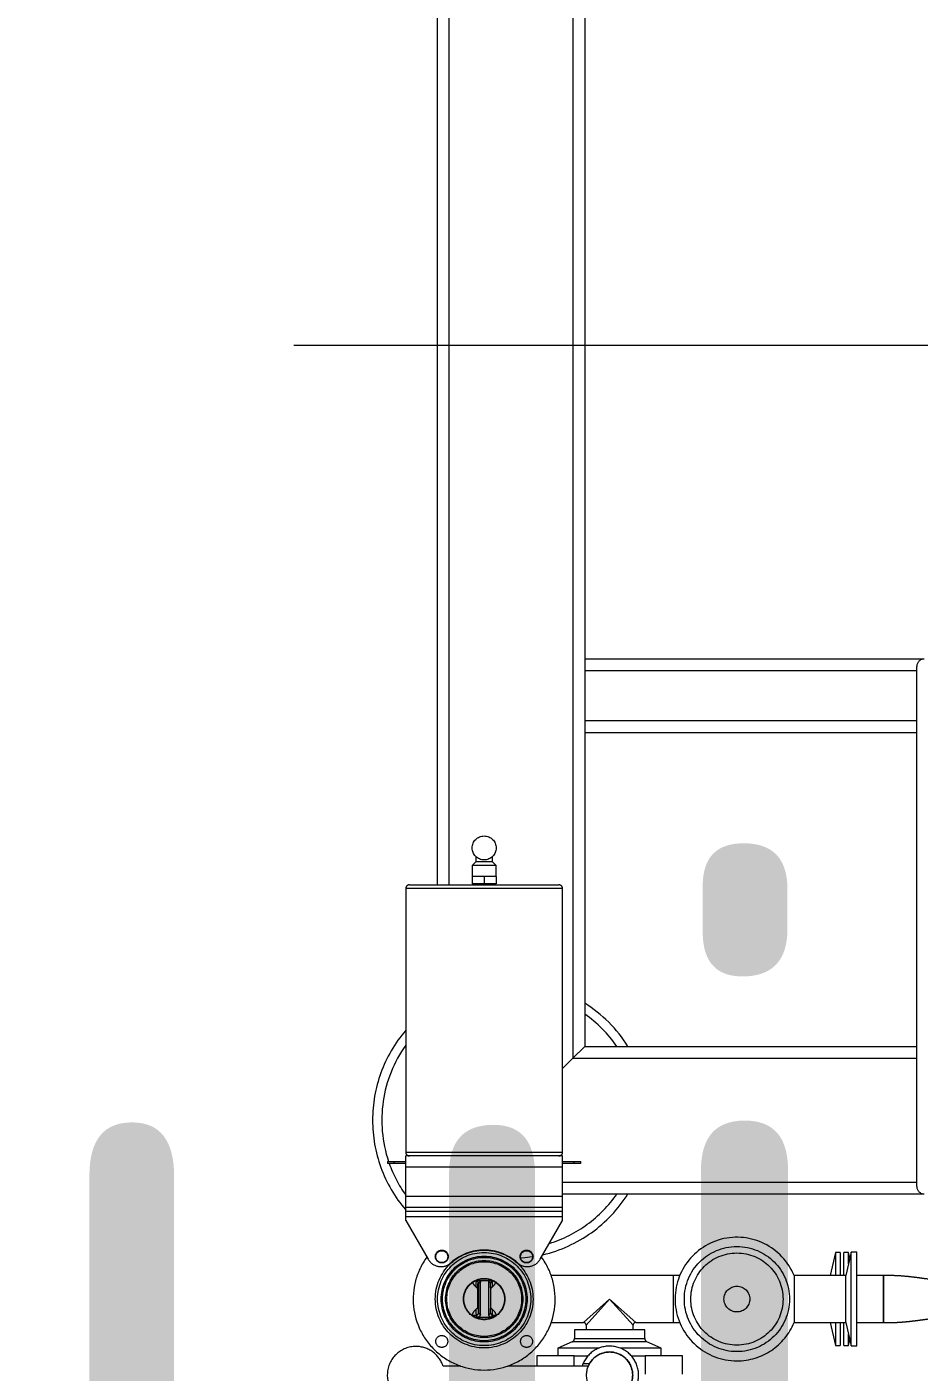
# Model space of a CAD drawing. Extents: x -681219 to -550379, y -242630 to -158199.
# Drawn here: x -646558 to -646074, y -205771 to -205041 of the extents above; entities that cross this region are included whole.
import ezdxf
from ezdxf.lldxf.tags import DXFTag

# ---------------------------------------------------------------- set-up
doc = ezdxf.new("R2010")
doc.units = 0
doc.header["$LTSCALE"] = 1000
doc.linetypes.add('DASHED2', pattern=[9.525, 6.35, -3.175])
doc.layers.get('0').update_dxf_attribs({"linetype": 'CONTINUOUS'})
doc.layers.add('future', color=4, linetype='DASHED2', lineweight=0)
doc.layers.add('text1', color=7, linetype='CONTINUOUS', lineweight=0)
doc.styles.add('ISOCP', font='isocp.shx', dxfattribs={"bigfont": 'gbcbig.shx'})
tags = doc.linetypes.add('CENTER2', pattern=[28.575, 19.05, -3.175, 3.175, -3.175]).pattern_tags.tags
tags[10:11] = [DXFTag(74, 4), DXFTag(75, 0), DXFTag(340, '0'), DXFTag(46, 0.0), DXFTag(50, 0.0), DXFTag(44, 0.0), DXFTag(45, 0.0)]
tags[8:9] = [DXFTag(74, 4), DXFTag(75, 0), DXFTag(340, '0'), DXFTag(46, 0.0), DXFTag(50, 0.0), DXFTag(44, 0.0), DXFTag(45, 0.0)]
tags[6:7] = [DXFTag(74, 4), DXFTag(75, 0), DXFTag(340, '0'), DXFTag(46, 0.0), DXFTag(50, 0.0), DXFTag(44, 0.0), DXFTag(45, 0.0)]
tags[4:5] = [DXFTag(74, 4), DXFTag(75, 0), DXFTag(340, '0'), DXFTag(46, 0.0), DXFTag(50, 0.0), DXFTag(44, 0.0), DXFTag(45, 0.0)]

# ---------------------------------------------------------------- blocks, each defined once
blk = doc.blocks.new('Oil tank 1000l-V')
for p, q in [((-980, 460), (-980, -292.42)), ((-973.6, 453.6), (-973.6, -292.42)), ((-906.4, 386.4), (-906.4, -386.4)), ((-900, 380), (-900, -170)), ((-716, -170), (-900, -170)), ((-900, -170), (-900, -176.4)), ((-720, -456), (-720, -174)), ((-900, -176.4), (-900, -203.6)), ((-720, -176.4), (-900, -176.4)), ((-900, -203.6), (-900, -210)), ((-720, -203.6), (-900, -203.6)), ((-900, -210), (-900, -380)), ((-720, -210), (-900, -210)), ((-959, -277.11), (-959, -279.92)), ((-950, -279.92), (-950, -277.11)), ((-959, -279.92), (-961, -281.92)), ((-961, -281.92), (-961, -287.92)), ((-948, -281.92), (-961, -281.92)), ((-950, -279.92), (-959, -279.92)), ((-948, -281.92), (-950, -279.92)), ((-948, -287.92), (-948, -281.92)), ((-957.75, -287.92), (-961, -287.92)), ((-961, -287.92), (-961, -291.92)), ((-954.5, -287.92), (-957.75, -287.92)), ((-954.5, -287.92), (-954.5, -291.92)), ((-951.25, -287.92), (-954.5, -287.92)), ((-948, -287.92), (-951.25, -287.92)), ((-948, -287.92), (-948, -291.92)), ((-997, -294.42), (-997, -437.42)), ((-912, -294.42), (-997, -294.42)), ((-995, -292.42), (-914, -292.42)), ((-954.5, -291.92), (-961, -291.92)), ((-959, -291.92), (-959, -292.42)), ((-948, -291.92), (-954.5, -291.92)), ((-950, -292.42), (-950, -291.92)), ((-912, -437.42), (-912, -294.42)), ((-912, -392), (-906.4, -386.4)), ((-906.4, -386.4), (-900, -380)), ((-900, -380), (-906.4, -386.4)), ((-906.4, -386.4), (-720, -386.4)), ((-900, -380), (-720, -380)), ((-997, -437.42), (-912, -437.42)), ((-1006.81, -442.42), (-1006.81, -443.42)), ((-1006.81, -442.42), (-1003.29, -442.42)), ((-1003.29, -443.42), (-1006.81, -443.42)), ((-1003.29, -443.42), (-1003.29, -442.42)), ((-1003.29, -442.42), (-997, -442.42)), ((-997, -443.42), (-1003.29, -443.42)), ((-982.77, -439.42), (-997, -439.42)), ((-997, -445.42), (-997, -439.42)), ((-926.23, -439.42), (-982.77, -439.42)), ((-912, -439.42), (-926.23, -439.42)), ((-912, -445.42), (-912, -439.42)), ((-912, -442.42), (-905.71, -442.42)), ((-905.71, -443.42), (-912, -443.42)), ((-905.71, -443.42), (-905.71, -442.42)), ((-905.71, -442.42), (-902.19, -442.42)), ((-902.19, -443.42), (-905.71, -443.42)), ((-902.19, -443.42), (-902.19, -442.42)), ((-912, -445.42), (-997, -445.42)), ((-997, -461.39), (-997, -445.42)), ((-912, -461.39), (-912, -445.42)), ((-912, -453.6), (-720, -453.6)), ((-912, -461.39), (-997, -461.39)), ((-997, -467.3), (-997, -461.39)), ((-912, -460), (-716, -460)), ((-912, -467.3), (-912, -461.39)), ((-912, -467.3), (-997, -467.3)), ((-997, -469.51), (-997, -467.3)), ((-912, -469.51), (-997, -469.51)), ((-997, -472.47), (-997, -469.51)), ((-912, -472.47), (-997, -472.47)), ((-997, -474.42), (-997, -472.47)), ((-912, -469.51), (-912, -467.3)), ((-912, -472.47), (-912, -469.51)), ((-912, -474.42), (-912, -472.47)), ((-997, -474.42), (-984.86, -495.43)), ((-924.14, -495.43), (-912, -474.42)), ((-764, -491.75), (-767, -504.3)), ((-761.5, -491.75), (-764, -491.75)), ((-764, -491.75), (-764, -504.3)), ((-761.5, -491.75), (-761.5, -504.3)), ((-757, -491.75), (-759.5, -491.75)), ((-759.5, -504.3), (-759.5, -491.75)), ((-755.5, -491.6), (-758.5, -504.3)), ((-756.26, -494.83), (-757, -491.75)), ((-757, -497.95), (-757, -491.75)), ((-752.5, -491.6), (-755.5, -491.6)), ((-755.5, -542.4), (-755.5, -491.6)), ((-752.5, -542.4), (-752.5, -491.6)), ((-958.72, -507.33), (-959.75, -507.33)), ((-959.08, -507), (-949.92, -507)), ((-958.53, -507.3), (-958.72, -507.33)), ((-956.75, -507), (-956.52, -507.85)), ((-952.02, -507.85), (-951.85, -507)), ((-949.98, -507.33), (-950.16, -507.3)), ((-949.25, -507.33), (-949.98, -507.33)), ((-852, -504.3), (-918.15, -504.3)), ((-848.5, -504.3), (-852, -504.3)), ((-852, -504.3), (-852, -517)), ((-852, -504.3), (-852, -529.7)), ((-758.5, -504.3), (-786.5, -504.3)), ((-786.5, -504.3), (-786.5, -529.7)), ((-758.5, -529.7), (-758.5, -504.3)), ((-738, -504.3), (-752.5, -504.3)), ((-738, -504.3), (-738, -517)), ((-738, -529.7), (-738, -504.3)), ((-900.7, -529.7), (-886.5, -517)), ((-886.5, -517), (-899.2, -531.2)), ((-886.5, -517), (-872.3, -529.7)), ((-873.8, -531.2), (-886.5, -517)), ((-852, -517), (-852, -529.7)), ((-738, -517), (-738, -529.7)), ((-961.1, -525.67), (-961.13, -525.78)), ((-961.1, -525.67), (-958.72, -525.67)), ((-949.92, -527), (-959.08, -527)), ((-958.72, -525.67), (-958.53, -525.7)), ((-950.16, -525.7), (-949.98, -525.67)), ((-949.98, -525.67), (-947.9, -525.67)), ((-947.87, -525.78), (-947.9, -525.67)), ((-918.15, -529.7), (-900.7, -529.7)), ((-899.2, -531.2), (-899.2, -533.7)), ((-873.8, -533.7), (-873.8, -531.2)), ((-872.3, -529.7), (-852, -529.7)), ((-852, -529.7), (-848.5, -529.7)), ((-786.5, -529.7), (-758.5, -529.7)), ((-767, -529.7), (-764, -542.25)), ((-764, -529.7), (-764, -542.25)), ((-761.5, -529.7), (-761.5, -542.25)), ((-759.5, -542.25), (-759.5, -529.7)), ((-758.5, -529.7), (-755.5, -542.4)), ((-752.5, -529.7), (-738, -529.7)), ((-905.55, -533.7), (-905.55, -538.4)), ((-867.45, -533.7), (-905.55, -533.7)), ((-905.55, -538.4), (-867.45, -538.4)), ((-867.45, -538.4), (-867.45, -533.7)), ((-757, -542.25), (-757, -536.05)), ((-757, -542.25), (-756.26, -539.17)), ((-906.73, -540.23), (-914.5, -543.7)), ((-914.5, -543.7), (-914.5, -547.7)), ((-892.52, -543.7), (-914.5, -543.7)), ((-866.27, -540.23), (-906.73, -540.23)), ((-858.5, -543.7), (-880.48, -543.7)), ((-878.36, -544.76), (-878.37, -544.77)), ((-858.5, -543.7), (-866.27, -540.23)), ((-858.5, -547.7), (-858.5, -543.7)), ((-764, -542.25), (-761.5, -542.25)), ((-759.5, -542.25), (-757, -542.25)), ((-755.5, -542.4), (-752.5, -542.4)), ((-967.19, -553.35), (-976.78, -553.35)), ((-898.02, -553.35), (-941.81, -553.35)), ((-926, -547.7), (-926, -553.35)), ((-905.74, -547.7), (-926, -547.7)), ((-905.74, -553.35), (-905.74, -547.7)), ((-905.74, -547.7), (-898.17, -547.7)), ((-901.01, -552.2), (-901.43, -553.35)), ((-897.47, -552.2), (-901.01, -552.2)), ((-874.83, -547.7), (-867.26, -547.7)), ((-873.34, -549.64), (-873.33, -549.63)), ((-867.26, -547.7), (-867.26, -557.7)), ((-847, -547.7), (-867.26, -547.7)), ((-847, -557.7), (-847, -547.7))]:
    blk.add_line(p, q)
at = {"color": 8, "linetype": 'CENTER2'}
blk.add_line((725.77, 0), (-1057.68, 0), dxfattribs=at)
at = {"flags": 128}
for points in [[(-928.27, -494.08), (-932.47, -494.62), (-934.67, -494.81)], [(-958.88, -510.46), (-958.87, -510.46), (-958.83, -510.25), (-958.78, -509.62), (-958.75, -508.62), (-958.72, -507.33)], [(-958.72, -507.33), (-958.76, -507.1), (-958.76, -507)], [(-957.54, -508.61), (-957.57, -510.02), (-957.6, -511.19), (-957.65, -512.08), (-957.7, -512.62), (-957.75, -512.81), (-957.8, -512.62), (-957.85, -512.08), (-957.89, -511.19), (-957.93, -510.02), (-957.96, -508.61)], [(-949.98, -507.33), (-949.94, -507.1), (-949.94, -506.99)], [(-958.72, -525.67), (-958.75, -524.38), (-958.78, -523.38), (-958.83, -522.75), (-958.87, -522.54), (-958.88, -522.54)], [(-957.83, -520.73), (-957.8, -520.38), (-957.75, -520.19), (-957.7, -520.38), (-957.65, -520.92), (-957.6, -521.81), (-957.57, -522.98), (-957.54, -524.39)], [(-958.12, -527), (-958.27, -526.97), (-958.41, -526.89), (-958.54, -526.75), (-958.64, -526.58), (-958.71, -526.37), (-958.75, -526.14), (-958.76, -525.9), (-958.72, -525.67)], [(-950.62, -527), (-950.46, -526.97), (-950.31, -526.89), (-950.17, -526.75), (-950.06, -526.58), (-949.99, -526.37), (-949.94, -526.14), (-949.94, -525.9), (-949.98, -525.67)]]:
    blk.add_lwpolyline(points, dxfattribs=at)
for centre, radius in [((-954.5, -272.42), 6.5), ((-817.5, -517), 28.5), ((-954.5, -517), 26.5), ((-977.48, -493.94), 3.5), ((-977.48, -494.02), 3.25), ((-954.5, -517), 25.25), ((-954.5, -517), 23.25), ((-954.5, -517), 22.59), ((-931.52, -493.94), 3.5), ((-931.52, -494.02), 3.25), ((-817.5, -517), 25), ((-954.5, -517), 20.91), ((-954.5, -517), 20.25), ((-954.5, -517), 11.2), ((-954.5, -517), 11), ((-817.5, -517), 7), ((-977.48, -539.98), 3.25), ((-931.52, -539.98), 3.25), ((-886.5, -558.2), 12.5)]:
    blk.add_circle(centre, radius)
for centre, radius, start, end in [((-716, -174), 4, 90, 180), ((-995, -294.42), 2, 90, 180), ((-914, -294.42), 2, 0, 90), ((-940, -420), 75, 32.23095, 57.76905), ((-940, -420), 70, 34.8499, 55.1501), ((-940, -420), 75, 139.4642, 220.5358), ((-940, -420), 70, 144.5168, 198.68252), ((-995, -437.42), 2, 180, 270), ((-914, -437.42), 2, 270, 0), ((-940, -420), 70, 199.5488, 215.4832), ((-716, -456), 4, 180, 270), ((-940, -420), 75, 283.31144, 327.76905), ((-940, -420), 70, 287.30904, 325.1501), ((-817.5, -517), 33.5, 22.27822, 270), ((-954.5, -517), 38.5, 143.74681, 36.25319), ((-977.93, -491.42), 8, 210.03414, 312.02463), ((-954.5, -517.42), 27, 47.97537, 132.02463), ((-931.07, -491.42), 8, 227.97537, 329.96586), ((-954.5, -505), 7, 205.37694, 231.29673), ((-956.62, -508.78), 0.931, 83.52296, 169.28818), ((-1232.02, -516.5), 274.59, 358.35263, 1.64737), ((-1257.14, -516.5), 300.74, 358.35263, 1.64737), ((-1252.64, -516.5), 300.74, 358.35263, 1.64737), ((-951.91, -508.72), 0.876, 7.64838, 97.33898), ((-1225.52, -516.5), 274.59, 358.35263, 1.64737), ((-972.02, -507.87), 22.05, 353.25849, 1.40626), ((-954.5, -505), 7, 308.70327, 334.62307), ((-641.03, -516.5), 317.04, 179.10766, 180.89907), ((-954.5, -528), 7, 128.70327, 160.52878), ((-956.62, -524.22), 0.931, 190.71182, 276.47704), ((-951.91, -524.28), 0.876, 262.66102, 352.35162), ((-954.5, -528), 7, 19.47122, 51.29673), ((-972.06, -525.13), 22.09, 358.59931, 6.73115), ((-900.7, -531.2), 1.5, 2.61009, 87.20645), ((-872.3, -531.2), 1.5, 92.61009, 177.20645), ((-817.5, -517), 33.5, 270, 337.72178), ((-907.55, -538.4), 2, 294.08118, 0), ((-865.45, -538.4), 2, 180, 245.91882), ((-991.5, -558.2), 15.5, 90, 341.76572), ((-991.5, -558.2), 15.5, 18.23428, 90), ((-886.5, -558.2), 15.7, 292.46789, 157.53211), ((-886.5, -558.2), 12.5, 298.6854, 151.3146)]:
    blk.add_arc(centre, radius, start, end)
for points, knots in [([(-958.92, -510.45), (-958.88, -510.48), (-958.65, -510.62), (-958.36, -510.98), (-958.07, -511.44), (-957.92, -511.82), (-957.86, -512.06), (-957.83, -512.18), (-957.82, -512.23), (-957.83, -512.21), (-957.83, -512.21)], [0, 0, 0, 0, 0.054275, 0.272767, 0.461364, 0.617458, 0.730616, 0.835656, 0.973098, 1, 1, 1, 1]), ([(-958.53, -507.3), (-958.53, -507.29), (-958.54, -507.22), (-958.55, -507.1), (-958.52, -506.99), (-958.51, -506.95)], [0, 0, 0, 0, 0.028876, 0.646104, 1, 1, 1, 1]), ([(-957.54, -508.61), (-957.57, -508.38), (-957.65, -507.93), (-958.06, -507.52), (-958.41, -507.35), (-958.53, -507.3)], [0, 0, 0, 0, 0.396809, 0.789555, 1, 1, 1, 1]), ([(-950.16, -507.3), (-950.27, -507.35), (-950.61, -507.52), (-950.98, -507.93), (-951.02, -508.38), (-951.04, -508.61)], [0, 0, 0, 0, 0.210445, 0.603191, 1, 1, 1, 1]), ([(-950.97, -511.58), (-950.89, -511.41), (-950.7, -511.04), (-950.37, -510.63), (-950.12, -510.48), (-950.08, -510.45)], [0, 0, 0, 0, 0.411829, 0.894282, 1, 1, 1, 1]), ([(-950.16, -507.3), (-950.16, -507.29), (-950.15, -507.22), (-950.14, -507.13), (-950.15, -507.05), (-950.16, -507.04)], [0, 0, 0, 0, 0.038782, 0.867743, 1, 1, 1, 1]), ([(-694.5, -507.47), (-696.13, -507.49), (-698.96, -507.52), (-702.59, -507.38), (-705.38, -507.17), (-709.43, -506.78), (-713.8, -506.22), (-718.61, -505.57), (-722.33, -505.09), (-726.66, -504.62), (-731.91, -504.25), (-735.84, -504.28), (-738, -504.3)], [0, 0, 0, 0, 0.111316, 0.193381, 0.250159, 0.303791, 0.473203, 0.55307, 0.63737, 0.731522, 0.852195, 1, 1, 1, 1]), ([(-957.83, -520.79), (-957.83, -520.79), (-957.82, -520.77), (-957.83, -520.83), (-957.87, -521.01), (-957.99, -521.39), (-958.28, -521.93), (-958.62, -522.36), (-958.87, -522.51), (-958.9, -522.54)], [0, 0, 0, 0, 0.028439, 0.195563, 0.316497, 0.448542, 0.705304, 0.952485, 1, 1, 1, 1]), ([(-958.53, -525.7), (-958.41, -525.65), (-958.06, -525.48), (-957.65, -525.07), (-957.57, -524.62), (-957.54, -524.39)], [0, 0, 0, 0, 0.210445, 0.603191, 1, 1, 1, 1]), ([(-951.04, -524.39), (-951.02, -524.62), (-950.98, -525.07), (-950.61, -525.48), (-950.27, -525.65), (-950.16, -525.7)], [0, 0, 0, 0, 0.396809, 0.789555, 1, 1, 1, 1]), ([(-950.1, -522.54), (-950.14, -522.52), (-950.36, -522.37), (-950.64, -522.02), (-950.89, -521.64), (-950.96, -521.46), (-950.98, -521.42)], [0, 0, 0, 0, 0.094845, 0.530357, 0.906283, 1, 1, 1, 1]), ([(-957.97, -526.95), (-958.04, -526.91), (-958.19, -526.82), (-958.37, -526.57), (-958.49, -526.26), (-958.54, -525.97), (-958.54, -525.78), (-958.53, -525.71), (-958.53, -525.7)], [0, 0, 0, 0, 0.211947, 0.423883, 0.636364, 0.851622, 0.993369, 1, 1, 1, 1]), ([(-956.52, -525.15), (-956.57, -525.44), (-956.67, -526.03), (-957.23, -526.62), (-957.76, -526.86), (-957.97, -526.95)], [0, 0, 0, 0, 0.38195, 0.758088, 1, 1, 1, 1]), ([(-957.97, -526.95), (-957.94, -526.96), (-957.88, -526.99), (-957.77, -527), (-957.69, -527), (-957.66, -527)], [0, 0, 0, 0, 0.33224, 0.738363, 1, 1, 1, 1]), ([(-950.74, -526.95), (-950.93, -526.86), (-951.43, -526.62), (-951.94, -526.03), (-951.99, -525.44), (-952.02, -525.15)], [0, 0, 0, 0, 0.2419125, 0.6180498, 1, 1, 1, 1]), ([(-951.05, -527), (-951.01, -527), (-950.91, -527), (-950.8, -526.98), (-950.75, -526.96), (-950.74, -526.95)], [0, 0, 0, 0, 0.41954, 0.843394, 1, 1, 1, 1]), ([(-950.74, -526.95), (-950.66, -526.91), (-950.51, -526.82), (-950.32, -526.57), (-950.19, -526.26), (-950.14, -525.97), (-950.15, -525.78), (-950.16, -525.71), (-950.16, -525.7)], [0, 0, 0, 0, 0.211947, 0.423883, 0.636364, 0.851622, 0.993369, 1, 1, 1, 1]), ([(-738, -529.7), (-736.65, -529.71), (-734.22, -529.73), (-730.97, -529.66), (-728.38, -529.49), (-726.1, -529.3), (-723.83, -529.07), (-721.38, -528.78), (-718.86, -528.46), (-715.73, -528.04), (-712.23, -527.58), (-708.92, -527.18), (-706.09, -526.89), (-703.66, -526.7), (-700.87, -526.54), (-697.85, -526.5), (-695.67, -526.52), (-694.5, -526.53)], [0, 0, 0, 0, 0.092125, 0.166534, 0.222926, 0.271028, 0.323355, 0.379961, 0.440566, 0.498449, 0.597299, 0.683127, 0.727809, 0.793115, 0.850868, 0.919908, 1, 1, 1, 1])]:
    blk.add_open_spline(points, degree=3, knots=knots)

msp = doc.modelspace()

# ---------------------------------------------------------------- block references
at = {"layer": 'future'}
msp.add_blockref('Oil tank 1000l-V', (-645355.5674, -205213.9565), dxfattribs=at)

# ---------------------------------------------------------------- texts
at = {"layer": 'text1', "ltscale": 20, "insert": (-641215.0591, -205485.5097), "char_height": 500, "attachment_point": 3, "style": 'ISOCP'}
msp.add_mtext_dynamic_manual_height_columns('Liquid daliy tank area', width=16722.717465, gutter_width=355537.5, heights=[0], dxfattribs=at)

doc.saveas('drawing.dxf')
